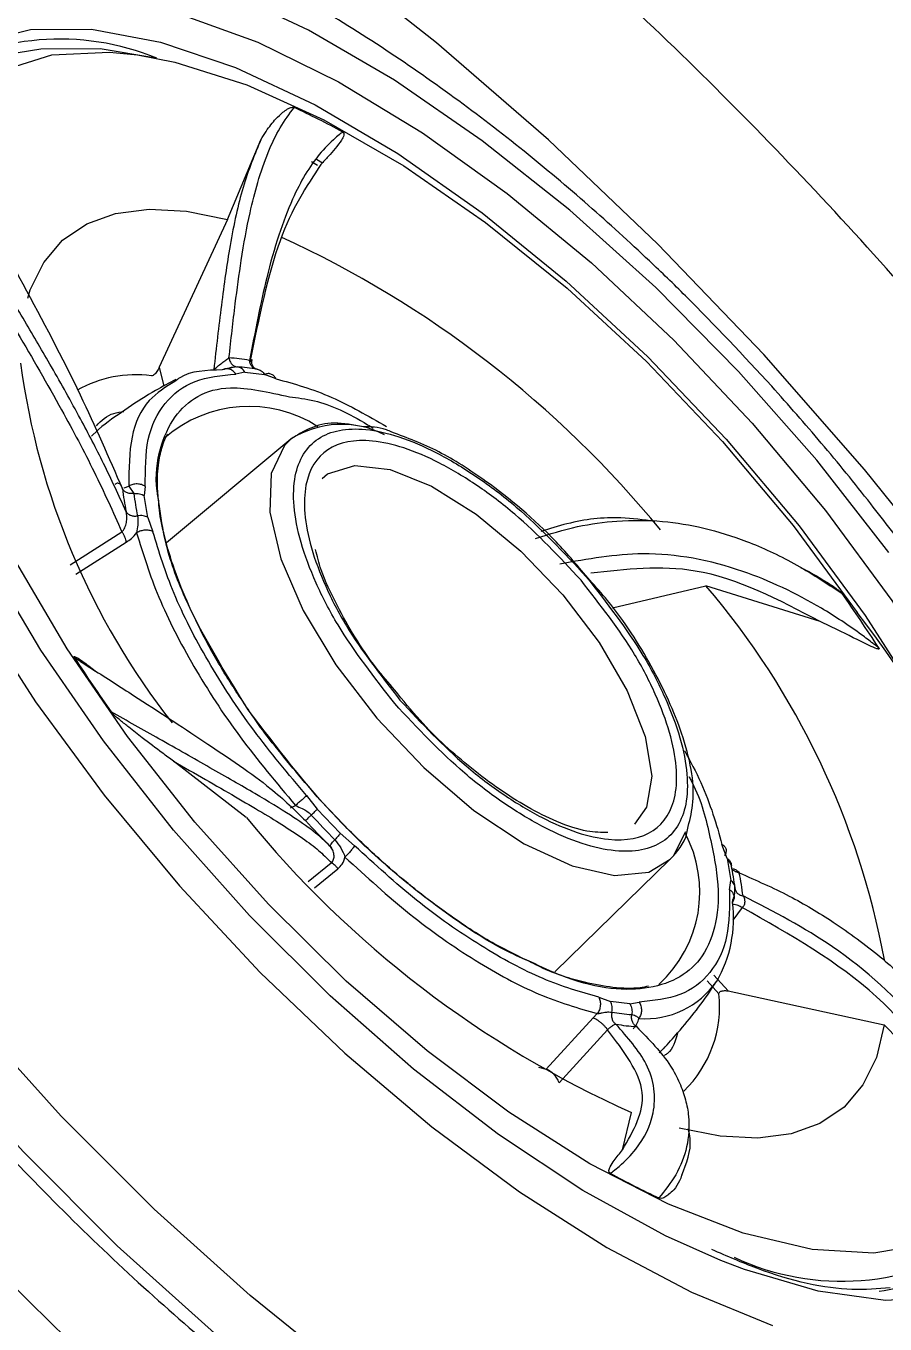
# Model space of a CAD drawing. Header units: inches. Extents: x 2 to 86, y -22 to 129.
# Drawn here: x 18.537 to 19.297, y 20.519 to 21.667 of the extents above; entities that cross this region are included whole.
import ezdxf

# ---------------------------------------------------------------- set-up
doc = ezdxf.new("R2010")
doc.units = ezdxf.units.IN
doc.header["$MEASUREMENT"] = 0
doc.layers.add('BDIM_CYAN', color=4, linetype='Continuous')

# ---------------------------------------------------------------- blocks, each defined once
blk = doc.blocks.new('2020 RHYTHM')
at = {"layer": 'BDIM_CYAN', "color": 3}
for p, q in [((16.1566, 20.6584), (16.1766, 20.6618)), ((16.3419, 20.5108), (16.3715, 20.5813)), ((16.4207, 20.5642), (16.4259, 20.5609)), ((16.4214, 20.5584), (16.4162, 20.5617)), ((16.3419, 20.5108), (16.2815, 20.3801)), ((16.2815, 20.3801), (16.2854, 20.3632)), ((16.342, 20.3788), (16.3424, 20.3785)), ((16.3573, 20.3756), (16.3492, 20.3739)), ((16.3573, 20.3756), (16.3745, 20.3735)), ((16.3848, 20.3697), (16.3745, 20.3735)), ((16.2319, 20.3286), (16.2214, 20.319)), ((16.3979, 20.3164), (16.288, 20.2246)), ((16.2505, 20.2733), (16.2546, 20.2748)), ((16.2546, 20.2748), (16.259, 20.2681)), ((16.2691, 20.2745), (16.2682, 20.2663)), ((16.2714, 20.247), (16.2682, 20.2663)), ((16.2714, 20.247), (16.2759, 20.2344)), ((16.2027, 20.2052), (16.2485, 20.2343)), ((16.2076, 20.1968), (16.2523, 20.2252)), ((16.6825, 20.1669), (16.7652, 20.1865)), ((16.8662, 20.1548), (16.7652, 20.1865)), ((16.3585, 19.9816), (16.2942, 20.0313)), ((16.4119, 20.0008), (16.4213, 19.9888)), ((16.3976, 19.9899), (16.4021, 19.9921)), ((16.4417, 19.9675), (16.4213, 19.9888)), ((16.4417, 19.9675), (16.4543, 19.9565)), ((16.4325, 19.9568), (16.434, 19.9543)), ((16.7839, 19.9451), (16.7794, 19.9577)), ((16.6314, 19.8448), (16.7336, 19.9445)), ((16.7839, 19.9451), (16.7871, 19.9258)), ((16.7877, 19.9389), (16.7848, 19.9444)), ((16.4134, 19.9248), (16.4337, 19.9413)), ((16.4188, 19.9193), (16.4396, 19.9361)), ((16.7887, 19.9362), (16.7884, 19.9361)), ((16.7862, 19.9176), (16.7871, 19.9258)), ((16.7974, 19.9018), (16.7889, 19.8907)), ((16.7721, 19.8421), (16.785, 19.828)), ((16.7767, 19.8255), (16.7663, 19.8368)), ((16.785, 19.828), (16.9229, 19.7981)), ((16.6705, 19.8224), (16.6808, 19.8186)), ((16.698, 19.8165), (16.6808, 19.8186)), ((16.698, 19.8165), (16.7061, 19.8182)), ((16.6238, 19.7588), (16.6655, 19.8043)), ((16.6655, 19.8043), (16.6691, 19.8079)), ((16.6781, 19.7936), (16.6353, 19.7468)), ((16.9997, 19.7188), (16.9229, 19.7981)), ((16.7238, 19.7731), (16.726, 19.7752)), ((16.726, 19.7752), (16.7288, 19.7781)), ((16.617, 19.7605), (16.6238, 19.7588)), ((16.6913, 19.6874), (16.6994, 19.7204))]:
    blk.add_line(p, q, dxfattribs=at)
at = {"layer": 'BDIM_CYAN', "color": 3, "flags": 128}
for points in [[(17.3673, 19.4574), (17.3404, 19.5527), (17.3036, 19.6527), (17.2575, 19.7563), (17.2024, 19.8624), (17.1389, 19.97), (17.0678, 20.0778), (16.9898, 20.1846), (16.9056, 20.2895), (16.8163, 20.3913), (16.7227, 20.4888), (16.6258, 20.5811), (16.5267, 20.6671), (16.4264, 20.7461), (16.326, 20.817), (16.2265, 20.8793), (16.129, 20.9321), (16.0345, 20.975), (15.9441, 21.0075), (15.8587, 21.0293), (15.7791, 21.0401), (15.7063, 21.0398), (15.641, 21.0284)], [(16.172, 20.0837), (16.2328, 20.0012), (16.2994, 19.9209), (16.3708, 19.8443), (16.4456, 19.7729), (16.5226, 19.7078), (16.6003, 19.6502), (16.6774, 19.6011), (16.7524, 19.5615), (16.8241, 19.532)], [(16.9271, 20.2161), (16.8633, 20.2977), (16.7941, 20.3763), (16.7208, 20.4505), (16.6448, 20.5189), (16.5673, 20.5804), (16.4897, 20.6339), (16.4135, 20.6783), (16.3399, 20.7129), (16.2704, 20.7372), (16.2061, 20.7505), (16.1482, 20.7528), (16.0978, 20.744), (16.0556, 20.7241), (16.0226, 20.6937), (15.9992, 20.6532), (15.9859, 20.6033), (15.9829, 20.545), (15.9903, 20.4793), (16.0079, 20.4073), (16.0355, 20.3303), (16.0725, 20.2498), (16.1183, 20.1671), (16.172, 20.0837)], [(16.0349, 20.4585), (16.0294, 20.5012), (16.03, 20.5593), (16.041, 20.6091), (16.0622, 20.6496), (16.0932, 20.68), (16.1335, 20.6998), (16.1822, 20.7085), (16.2383, 20.7059), (16.3009, 20.6921), (16.3686, 20.6675), (16.4402, 20.6324), (16.5143, 20.5875), (16.5894, 20.5338), (16.664, 20.4722), (16.7367, 20.404), (16.8062, 20.3305), (16.8709, 20.2531), (16.9298, 20.1734)], [(16.0813, 20.6425), (16.0838, 20.6447), (16.1212, 20.6674), (16.1675, 20.6789), (16.2216, 20.679), (16.2825, 20.6677), (16.3489, 20.6453), (16.4194, 20.6122), (16.4927, 20.569), (16.5672, 20.5167), (16.6415, 20.4562), (16.7139, 20.389), (16.7831, 20.3162), (16.8476, 20.2395), (16.9062, 20.1603), (16.9575, 20.0802), (17.0006, 20.001), (17.0347, 19.9242), (17.0589, 19.8513), (17.0728, 19.7839), (17.0762, 19.7233), (17.0689, 19.6708), (17.0511, 19.6275), (17.0258, 19.5963)], [(16.961, 19.6038), (16.9139, 19.5958), (16.8592, 19.5991), (16.7982, 19.6137), (16.7322, 19.6392), (16.6626, 19.6751), (16.5908, 19.7207), (16.5185, 19.775), (16.447, 19.8367), (16.3781, 19.9047), (16.313, 19.9774), (16.2533, 20.0533), (16.2001, 20.1307), (16.1547, 20.2081)], [(16.1433, 20.6429), (16.1864, 20.6565), (16.2374, 20.6588), (16.2623, 20.6563)], [(16.1766, 20.6618), (16.2292, 20.6619), (16.2766, 20.6539)], [(16.2623, 20.6563), (16.2954, 20.6499), (16.3591, 20.6298), (16.4271, 20.5989), (16.4979, 20.5581), (16.5702, 20.508), (16.6423, 20.4499), (16.7127, 20.3849), (16.7799, 20.3143), (16.8424, 20.2398), (16.899, 20.1629)], [(16.1651, 20.4411), (16.1674, 20.4483), (16.1793, 20.4727), (16.196, 20.4923), (16.2173, 20.5067), (16.2429, 20.5159), (16.2725, 20.5197), (16.3057, 20.518), (16.3419, 20.5108)], [(16.7784, 19.5895), (16.7293, 19.6114), (16.6563, 19.6515), (16.5816, 19.7009), (16.5066, 19.7587), (16.4327, 19.8237), (16.3614, 19.8948), (16.2942, 19.9704), (16.2322, 20.0492), (16.1768, 20.1295), (16.1289, 20.2099), (16.0896, 20.2888), (16.0595, 20.3646), (16.0393, 20.4359), (16.0349, 20.4585)], [(16.3979, 20.3164), (16.3923, 20.3108), (16.3805, 20.2858), (16.3794, 20.2518), (16.389, 20.2105), (16.4089, 20.1646), (16.4377, 20.1166), (16.474, 20.0693), (16.5155, 20.0256), (16.5598, 19.9878), (16.6044, 19.9583), (16.6467, 19.9387), (16.6842, 19.9301), (16.7147, 19.9332), (16.7336, 19.9445)], [(16.4255, 20.2816), (16.4305, 20.2856), (16.4544, 20.2931), (16.4857, 20.2893), (16.5223, 20.2746), (16.5618, 20.25), (16.6015, 20.2172), (16.6387, 20.1784), (16.6707, 20.1362), (16.6955, 20.0935), (16.7114, 20.0532), (16.7172, 20.0181), (16.7126, 19.9906), (16.7019, 19.9755)], [(16.9298, 20.1734), (16.9816, 20.0928), (17.0253, 20.013), (17.06, 19.9354), (17.0852, 19.8617), (17.1003, 19.7933), (17.105, 19.7314), (17.0992, 19.6773), (17.0831, 19.632), (17.0569, 19.5965), (17.0211, 19.5713), (16.9766, 19.5571), (16.924, 19.554), (16.8645, 19.5622), (16.7992, 19.5815), (16.7784, 19.5895)], [(17.1847, 19.3957), (17.1694, 19.361), (17.1393, 19.3199), (17.0997, 19.2889), (17.0514, 19.2685), (16.9948, 19.259), (16.9309, 19.2605), (16.8604, 19.2729), (16.7845, 19.2962), (16.7042, 19.33), (16.6206, 19.3738), (16.5348, 19.427), (16.4482, 19.4889), (16.3618, 19.5585), (16.2769, 19.635), (16.1948, 19.7171), (16.1165, 19.8039), (16.0431, 19.894), (15.9757, 19.9862)], [(16.7336, 19.9445), (16.7365, 19.9476), (16.7474, 19.9691)], [(15.9393, 19.9584), (16.0075, 19.8649), (16.0818, 19.7737), (16.1611, 19.6858), (16.2444, 19.6025), (16.3303, 19.5251), (16.4178, 19.4545), (16.5056, 19.3919), (16.5925, 19.338), (16.6772, 19.2936), (16.7586, 19.2594), (16.8354, 19.2358), (16.8363, 19.2356)], [(16.9229, 19.7981), (16.916, 19.7692), (16.9041, 19.7448), (16.8874, 19.7252), (16.8661, 19.7108), (16.8405, 19.7016), (16.811, 19.6978), (16.7778, 19.6996), (16.7415, 19.7067)]]:
    blk.add_lwpolyline(points, dxfattribs=at)
at = {"layer": 'BDIM_CYAN', "color": 3}
for centre, radius, start, end in [((16.1937, 20.4456), 0.2247, 67.5804, 121.8714), ((16.067, 19.8977), 0.7865, 61.3674, 64.8785), ((15.9993, 19.6431), 0.937, 39.248, 65.3971), ((16.8081, 20.4697), 0.655, 187.5471, 218.1379), ((16.3314, 20.214), 0.1746, 80.1192, 86.1354), ((16.339, 20.2116), 0.169, 80.1183, 86.1358), ((16.2608, 20.2659), 0.1073, 82.6058, 118.9688), ((16.3608, 20.2324), 0.1129, 57.22, 131.1514), ((16.4428, 20.2456), 0.0838, 62.9308, 122.4006), ((16.4968, 20.303), 0.2498, 187.0265, 191.7638), ((16.4992, 20.2977), 0.242, 187.0264, 191.7638), ((16.2237, 19.725), 0.7115, 10.5645, 40.4395), ((15.7672, 19.3877), 1.3704, 32.8764, 35.301), ((16.3114, 19.7002), 0.7479, 3.6252, 38.2183), ((17.3574, 20.8669), 1.3704, 212.8764, 215.3008), ((17.0798, 20.5698), 0.9307, 219.1984, 245.8775), ((17.0452, 20.5632), 0.8625, 222.6588, 224.7325), ((17.0303, 20.5497), 0.8353, 222.6588, 224.7325), ((16.6492, 19.9157), 0.1106, 312.2164, 28.1594), ((16.5508, 19.8896), 0.242, 7.0264, 11.7638), ((16.5501, 19.8815), 0.2498, 7.0265, 11.7638), ((16.679, 19.8918), 0.1106, 329.9782, 7.521), ((16.7115, 19.8803), 0.0769, 265.8385, 325.3205), ((16.6722, 19.8144), 0.1051, 314.3959, 6.0738), ((16.711, 19.9757), 0.169, 260.1183, 266.1359), ((16.7155, 19.9705), 0.1745, 260.1183, 266.1359), ((17.0575, 20.3569), 0.7865, 241.3674, 244.8781), ((16.8854, 19.7959), 0.2248, 244.917, 303.8982), ((16.8998, 19.7124), 0.1513, 277.1069, 304.445)]:
    blk.add_arc(centre, radius, start, end, dxfattribs=at)
for points, knots in [([(21.3928, 16.5983), (21.3166, 16.6577), (21.1322, 16.8037), (20.8412, 17.0382), (20.521, 17.303), (20.0986, 17.6614), (19.5792, 18.1186), (18.7671, 18.8698), (17.7886, 19.8439), (16.8616, 20.8619), (16.2889, 21.5387), (16.0755, 21.7991), (16.0361, 21.8474)], [0.3991603, 0.3991603, 0.3991603, 0.3991603, 0.4100572, 0.4256822, 0.4413072, 0.4569322, 0.4881822, 0.5194322, 0.5819322, 0.6444322, 0.6756822, 0.6827719, 0.6827719, 0.6827719, 0.6827719]), ([(17.4276, 19.0224), (17.3948, 18.9999), (17.3564, 18.9846), (17.2906, 18.9718), (17.2673, 18.9692), (17.218, 18.9677), (17.1918, 18.9687), (17.1108, 18.977), (17.0532, 18.9894), (16.9766, 19.0136), (16.9611, 19.0188), (16.9296, 19.0302), (16.9136, 19.0364), (16.8651, 19.0561), (16.8325, 19.0708), (16.7334, 19.1195), (16.6659, 19.1579), (16.5798, 19.2138), (16.5624, 19.2254), (16.5279, 19.2491), (16.5107, 19.2613), (16.4592, 19.2987), (16.4251, 19.3248), (16.3573, 19.3792), (16.3236, 19.4076), (16.2734, 19.452), (16.2568, 19.4671), (16.2235, 19.4978), (16.207, 19.5135), (16.1253, 19.5927), (16.0629, 19.6587), (15.974, 19.7618), (15.9451, 19.7968), (15.9029, 19.8503), (15.889, 19.8684), (15.862, 19.9044), (15.8488, 19.9224), (15.7842, 20.0127), (15.7373, 20.0853), (15.6847, 20.1766), (15.6745, 20.1948), (15.6547, 20.2314), (15.6451, 20.2497), (15.6176, 20.3041), (15.6007, 20.3399), (15.5548, 20.4457), (15.5301, 20.5143), (15.5069, 20.5974), (15.5027, 20.6138), (15.4951, 20.6461), (15.4917, 20.662), (15.4827, 20.7089), (15.4784, 20.7391), (15.4731, 20.7973), (15.472, 20.8253), (15.4729, 20.8658), (15.4736, 20.879), (15.4759, 20.9048), (15.4774, 20.9174), (15.4872, 20.9784), (15.5015, 21.021), (15.5323, 21.0758), (15.5442, 21.0925), (15.5644, 21.1151), (15.5715, 21.1223), (15.5864, 21.1355), (15.5942, 21.1417), (15.6349, 21.1703), (15.6727, 21.186), (15.7377, 21.1984), (15.7608, 21.2007), (15.8088, 21.2013), (15.8337, 21.1997), (15.8856, 21.1929), (15.9124, 21.1876), (15.9542, 21.1769), (15.9684, 21.1728), (15.9972, 21.1638), (16.0119, 21.1588), (16.086, 21.1316), (16.1472, 21.1029), (16.242, 21.0502), (16.2741, 21.031), (16.3231, 20.9997), (16.3395, 20.9888), (16.3724, 20.9665), (16.3888, 20.955), (16.4709, 20.896), (16.5365, 20.8437), (16.6188, 20.7724), (16.6352, 20.7578), (16.6682, 20.728), (16.6846, 20.7128), (16.7334, 20.6669), (16.7655, 20.6355), (16.8604, 20.5393), (16.9218, 20.4724), (17.0113, 20.3676), (17.0403, 20.3324), (17.0964, 20.2619), (17.1235, 20.2264), (17.1759, 20.1552), (17.2012, 20.1195), (17.2378, 20.0656), (17.2497, 20.0476), (17.2731, 20.0115), (17.2846, 19.9935), (17.3398, 19.904), (17.3787, 19.8341), (17.429, 19.7315), (17.4444, 19.6977), (17.4653, 19.6475), (17.4719, 19.6309), (17.4843, 19.5983), (17.4901, 19.5822), (17.5168, 19.5029), (17.5318, 19.4432), (17.542, 19.3729), (17.5437, 19.3591), (17.5461, 19.3319), (17.5469, 19.3186), (17.5478, 19.2798), (17.5467, 19.2553), (17.5383, 19.1859), (17.5258, 19.1448), (17.4867, 19.0739), (17.4604, 19.0449), (17.4276, 19.0224)], [0, 0, 0, 0, 0.03125, 0.03125, 0.046875, 0.046875, 0.0625, 0.0625, 0.09375, 0.09375, 0.101562, 0.101562, 0.109375, 0.109375, 0.125, 0.125, 0.15625, 0.15625, 0.164062, 0.164062, 0.171875, 0.171875, 0.1875, 0.1875, 0.203125, 0.203125, 0.210937, 0.210937, 0.21875, 0.21875, 0.25, 0.25, 0.265625, 0.265625, 0.273437, 0.273437, 0.28125, 0.28125, 0.3125, 0.3125, 0.320312, 0.320312, 0.328125, 0.328125, 0.34375, 0.34375, 0.375, 0.375, 0.382812, 0.382812, 0.390625, 0.390625, 0.40625, 0.40625, 0.421875, 0.421875, 0.429687, 0.429687, 0.4375, 0.4375, 0.46875, 0.46875, 0.484375, 0.484375, 0.492187, 0.492187, 0.5, 0.5, 0.53125, 0.53125, 0.546875, 0.546875, 0.5625, 0.5625, 0.578125, 0.578125, 0.585937, 0.585937, 0.59375, 0.59375, 0.625, 0.625, 0.640625, 0.640625, 0.648437, 0.648437, 0.65625, 0.65625, 0.6875, 0.6875, 0.695312, 0.695312, 0.703125, 0.703125, 0.71875, 0.71875, 0.75, 0.75, 0.765625, 0.765625, 0.78125, 0.78125, 0.796875, 0.796875, 0.804687, 0.804687, 0.8125, 0.8125, 0.84375, 0.84375, 0.859375, 0.859375, 0.867187, 0.867187, 0.875, 0.875, 0.90625, 0.90625, 0.914062, 0.914062, 0.921875, 0.921875, 0.9375, 0.9375, 0.96875, 0.96875, 1, 1, 1, 1]), ([(16.8234, 20.3631), (16.7983, 20.3901), (16.763, 20.4281), (16.7083, 20.4809), (16.6608, 20.5242), (16.6032, 20.5726), (16.5419, 20.6197), (16.4773, 20.6645), (16.4098, 20.7062), (16.3397, 20.7438), (16.2665, 20.7767), (16.1903, 20.8036), (16.1109, 20.8233), (16.0344, 20.8328), (15.9644, 20.833), (15.9251, 20.8261), (15.9064, 20.8228)], [0, 0, 0, 0, 0.0914087, 0.1284312, 0.1896599, 0.2528793, 0.3202239, 0.3900705, 0.4619008, 0.5365918, 0.6131622, 0.6934292, 0.7757246, 0.860313, 0.9336907, 1, 1, 1, 1]), ([(16.3432, 20.3882), (16.345, 20.4044), (16.3484, 20.4347), (16.3543, 20.4779), (16.3608, 20.5138), (16.3688, 20.5453), (16.3776, 20.5706), (16.3883, 20.5931), (16.3967, 20.6042), (16.4009, 20.6098)], [0, 0, 0, 0, 0.154271, 0.288952, 0.454424, 0.575072, 0.714225, 0.852753, 1, 1, 1, 1]), ([(16.3715, 20.5813), (16.373, 20.5838), (16.3771, 20.5906), (16.3835, 20.5988), (16.39, 20.605), (16.3944, 20.6082), (16.3973, 20.6096), (16.3992, 20.6101), (16.4003, 20.6101), (16.4008, 20.6099), (16.4009, 20.6098)], [0, 0, 0, 0, 0.191801, 0.519634, 0.729787, 0.856818, 0.93009, 0.970764, 0.992671, 1, 1, 1, 1]), ([(16.4439, 20.5881), (16.444, 20.588), (16.4442, 20.5879), (16.4445, 20.5877), (16.4447, 20.5874), (16.4449, 20.587), (16.445, 20.5862), (16.4446, 20.5839), (16.4404, 20.577), (16.4332, 20.569), (16.4267, 20.5617), (16.4245, 20.5593)], [0, 0, 0, 0, 0.005501, 0.011055, 0.016084, 0.02158, 0.030977, 0.060324, 0.195274, 0.730604, 1, 1, 1, 1]), ([(16.4439, 20.5881), (16.4436, 20.5879), (16.4429, 20.5873), (16.4407, 20.5857), (16.4388, 20.5841), (16.4374, 20.5829)], [0, 0, 0, 0, 0.12489, 0.333597, 1, 1, 1, 1]), ([(16.0881, 20.5838), (16.0885, 20.5831), (16.0895, 20.5814), (16.0925, 20.576), (16.1023, 20.559), (16.125, 20.5187), (16.1636, 20.4488), (16.2102, 20.3612), (16.2368, 20.3001), (16.2489, 20.2724)], [0, 0, 0, 0, 0.007325, 0.019566, 0.058651, 0.192116, 0.441769, 0.746986, 1, 1, 1, 1]), ([(16.3715, 20.5813), (16.3659, 20.5681), (16.3551, 20.5424), (16.3442, 20.4912), (16.3364, 20.4365), (16.3319, 20.3971), (16.3298, 20.3777)], [0, 0, 0, 0, 0.280747, 0.545552, 0.776817, 1, 1, 1, 1]), ([(16.4374, 20.5829), (16.4325, 20.5783), (16.4187, 20.565), (16.3969, 20.5281), (16.3769, 20.4669), (16.3662, 20.4112), (16.3614, 20.386)], [0, 0, 0, 0, 0.141781, 0.406989, 0.731223, 1, 1, 1, 1]), ([(16.2522, 20.2521), (16.2457, 20.2663), (16.2332, 20.2936), (16.2108, 20.3365), (16.1873, 20.3787), (16.1621, 20.4217), (16.1252, 20.4826), (16.0972, 20.5266), (16.0776, 20.5576)], [0, 0, 0, 0, 0.135552, 0.260798, 0.405842, 0.535564, 0.673856, 1, 1, 1, 1]), ([(16.4245, 20.5593), (16.4116, 20.5399), (16.3857, 20.5006), (16.3696, 20.4233), (16.3615, 20.3843)], [0, 0, 0, 0, 0.495173, 1, 1, 1, 1]), ([(16.108, 20.4895), (16.124, 20.4634), (16.1534, 20.4155), (16.1929, 20.3469), (16.2244, 20.2878), (16.2405, 20.252), (16.2485, 20.2343)], [0, 0, 0, 0, 0.317509, 0.583481, 0.794833, 1, 1, 1, 1]), ([(16.2815, 20.3801), (16.2808, 20.3787), (16.2795, 20.3759), (16.2773, 20.3734), (16.2755, 20.3724), (16.2748, 20.3723), (16.2746, 20.3723)], [0, 0, 0, 0, 0.355757, 0.72292, 0.91627, 1, 1, 1, 1]), ([(16.3298, 20.3777), (16.3303, 20.3782), (16.3313, 20.3791), (16.3337, 20.3811), (16.3369, 20.3837), (16.3405, 20.3863), (16.3423, 20.3876), (16.3432, 20.3882)], [0, 0, 0, 0, 0.111467, 0.230181, 0.482258, 0.743371, 1, 1, 1, 1]), ([(16.3504, 20.3802), (16.3481, 20.38), (16.3442, 20.3796), (16.3393, 20.3782), (16.3373, 20.3776)], [0, 0, 0, 0, 0.571399, 1, 1, 1, 1]), ([(16.3419, 20.3788), (16.342, 20.3788), (16.3437, 20.3794), (16.3452, 20.3796), (16.3468, 20.3799)], [0, 0, 0, 0, 0.013302, 1, 1, 1, 1]), ([(16.3614, 20.386), (16.3619, 20.3862), (16.363, 20.3867), (16.3636, 20.3867), (16.3635, 20.3863), (16.3631, 20.3858), (16.3625, 20.3851), (16.3619, 20.3846), (16.3615, 20.3843)], [0, 0, 0, 0, 0.277558, 0.532524, 0.651825, 0.767232, 0.882131, 1, 1, 1, 1]), ([(16.368, 20.3781), (16.3671, 20.3783), (16.3654, 20.3787), (16.3633, 20.3806), (16.3618, 20.3831), (16.3615, 20.3851), (16.3614, 20.386)], [0, 0, 0, 0, 0.2666892, 0.5311152, 0.7787539, 1, 1, 1, 1]), ([(16.3669, 20.3783), (16.3663, 20.3786), (16.3653, 20.3792), (16.3638, 20.3816), (16.3632, 20.3843), (16.3634, 20.3858), (16.3635, 20.3866)], [0, 0, 0, 0, 0.2815614, 0.5440952, 0.7840618, 1, 1, 1, 1]), ([(16.2962, 20.3691), (16.2902, 20.3659), (16.2671, 20.3537), (16.2461, 20.3387), (16.2306, 20.3276)], [0, 0, 0, 0, 0.260398, 1, 1, 1, 1]), ([(16.2954, 20.3674), (16.2872, 20.3624), (16.2693, 20.3515), (16.2549, 20.32), (16.2547, 20.2899), (16.2546, 20.2748)], [0, 0, 0, 0, 0.2954114, 0.6477058, 1, 1, 1, 1]), ([(16.2691, 20.2745), (16.2692, 20.289), (16.2692, 20.3183), (16.285, 20.3495), (16.3109, 20.37), (16.3365, 20.3726), (16.3492, 20.3739)], [0, 0, 0, 0, 0.247011, 0.5, 0.752989, 1, 1, 1, 1]), ([(16.3373, 20.3776), (16.3232, 20.3772), (16.307, 20.3767), (16.2968, 20.3685), (16.2954, 20.3674)], [0, 0, 0, 0, 0.860982, 1, 1, 1, 1]), ([(16.368, 20.3781), (16.3687, 20.378), (16.37, 20.3778), (16.3718, 20.3767), (16.3734, 20.3754), (16.3741, 20.3741), (16.3745, 20.3735)], [0, 0, 0, 0, 0.257259, 0.51339, 0.762603, 1, 1, 1, 1]), ([(16.3848, 20.3697), (16.4009, 20.3653), (16.4315, 20.3568), (16.4662, 20.3369), (16.4826, 20.3275)], [0, 0, 0, 0, 0.526531, 1, 1, 1, 1]), ([(16.2815, 20.2589), (16.2808, 20.2627), (16.2773, 20.2817), (16.2813, 20.3088), (16.2977, 20.3454), (16.3336, 20.3682), (16.3782, 20.3579), (16.3966, 20.3537)], [0, 0, 0, 0, 0.047208, 0.235017, 0.418924, 0.760556, 1, 1, 1, 1]), ([(17.1897, 19.4149), (17.1929, 19.4251), (17.2018, 19.4538), (17.2087, 19.5095), (17.2103, 19.5838), (17.2012, 19.6677), (17.1815, 19.7561), (17.1535, 19.842), (17.1192, 19.9245), (17.0802, 20.0032), (17.0378, 20.0776), (16.9935, 20.1467), (16.9512, 20.2068), (16.9095, 20.2616), (16.8683, 20.3124), (16.8382, 20.3464), (16.8234, 20.3631)], [0, 0, 0, 0, 0.038262, 0.107484, 0.18366, 0.275916, 0.367345, 0.45636, 0.540451, 0.620822, 0.697686, 0.769399, 0.835198, 0.886041, 0.94421, 1, 1, 1, 1]), ([(16.3966, 20.3537), (16.4038, 20.3529), (16.424, 20.3509), (16.4509, 20.3384), (16.4691, 20.3271), (16.4707, 20.326)], [0, 0, 0, 0, 0.336197, 0.941244, 1, 1, 1, 1]), ([(16.2259, 20.3282), (16.2303, 20.3327), (16.2367, 20.3391), (16.2471, 20.3403), (16.2501, 20.3407)], [0, 0, 0, 0, 0.703413, 1, 1, 1, 1]), ([(16.2812, 20.2586), (16.2806, 20.2639), (16.2794, 20.2773), (16.2804, 20.2946), (16.2839, 20.3094), (16.2868, 20.3173), (16.2892, 20.3214), (16.2886, 20.3205), (16.2886, 20.3205)], [0, 0, 0, 0, 0.187618, 0.478585, 0.707302, 0.866865, 0.997283, 1, 1, 1, 1]), ([(16.462, 20.3272), (16.4531, 20.3289), (16.4263, 20.334), (16.4092, 20.3234), (16.3978, 20.3163)], [0, 0, 0, 0, 0.330274, 1, 1, 1, 1]), ([(16.4898, 20.0823), (16.4718, 20.1055), (16.4441, 20.1411), (16.4192, 20.1896), (16.4058, 20.2254), (16.3996, 20.2575), (16.401, 20.2921), (16.4187, 20.321), (16.4551, 20.328), (16.4932, 20.3195), (16.5266, 20.3054), (16.5619, 20.2841), (16.6079, 20.2496), (16.6391, 20.2162), (16.6593, 20.1946)], [0, 0, 0, 0, 0.119728, 0.18418, 0.25, 0.31582, 0.380272, 0.5, 0.619728, 0.68418, 0.75, 0.81582, 0.880272, 1, 1, 1, 1]), ([(16.4872, 20.3225), (16.4856, 20.3232), (16.4762, 20.3274), (16.4684, 20.3273), (16.462, 20.3272)], [0, 0, 0, 0, 0.163667, 1, 1, 1, 1]), ([(16.6625, 20.1914), (16.6527, 20.203), (16.6249, 20.2362), (16.5778, 20.2752), (16.5278, 20.3075), (16.5009, 20.3175), (16.4872, 20.3225)], [0, 0, 0, 0, 0.187608, 0.535184, 0.762605, 1, 1, 1, 1]), ([(16.6547, 20.1915), (16.6355, 20.212), (16.6061, 20.2435), (16.5626, 20.2761), (16.5292, 20.2962), (16.4977, 20.3096), (16.4616, 20.3176), (16.4272, 20.311), (16.4105, 20.2838), (16.4092, 20.251), (16.415, 20.2207), (16.4277, 20.1868), (16.4512, 20.141), (16.4774, 20.1073), (16.4945, 20.0854)], [0, 0, 0, 0, 0.119728, 0.18418, 0.25, 0.31582, 0.380272, 0.5, 0.619728, 0.68418, 0.75, 0.81582, 0.880272, 1, 1, 1, 1]), ([(16.2489, 20.2724), (16.2486, 20.2734), (16.248, 20.2751), (16.2467, 20.2767), (16.2454, 20.2772), (16.2443, 20.2773), (16.2432, 20.2769), (16.2425, 20.2764), (16.2422, 20.2762)], [0, 0, 0, 0, 0.277554, 0.532524, 0.651828, 0.767234, 0.882133, 1, 1, 1, 1]), ([(16.259, 20.2681), (16.2579, 20.2681), (16.2556, 20.268), (16.2525, 20.2689), (16.2502, 20.2704), (16.2493, 20.2718), (16.2489, 20.2724)], [0, 0, 0, 0, 0.266689, 0.531115, 0.778754, 1, 1, 1, 1]), ([(16.2485, 20.2343), (16.2489, 20.2348), (16.2499, 20.2358), (16.2514, 20.2386), (16.2526, 20.2425), (16.2531, 20.2475), (16.2525, 20.2506), (16.2522, 20.2521)], [0, 0, 0, 0, 0.111469, 0.230184, 0.482261, 0.743373, 1, 1, 1, 1]), ([(16.3628, 20.0732), (16.3556, 20.0839), (16.3407, 20.1059), (16.3217, 20.1394), (16.3055, 20.1728), (16.2932, 20.2046), (16.2854, 20.2322), (16.2818, 20.25), (16.2812, 20.2578), (16.2812, 20.2586)], [0, 0, 0, 0, 0.161914, 0.332517, 0.507934, 0.680504, 0.843708, 0.984272, 1, 1, 1, 1]), ([(16.3602, 20.0767), (16.3395, 20.1102), (16.3077, 20.1619), (16.2863, 20.2226), (16.283, 20.2479), (16.2815, 20.2589)], [0, 0, 0, 0, 0.5128529, 0.7889306, 1, 1, 1, 1]), ([(16.2623, 20.2484), (16.2625, 20.2457), (16.2628, 20.2411), (16.2619, 20.2358), (16.2615, 20.2335)], [0, 0, 0, 0, 0.5714031, 1, 1, 1, 1]), ([(16.6144, 20.2284), (16.6268, 20.2323), (16.6507, 20.2397), (16.6883, 20.2448), (16.7256, 20.2446), (16.7639, 20.2383), (16.8028, 20.2261), (16.844, 20.2072), (16.8715, 20.189), (16.8856, 20.1796)], [0, 0, 0, 0, 0.136039, 0.261937, 0.40799, 0.540278, 0.678402, 0.83502, 1, 1, 1, 1]), ([(16.7199, 20.2435), (16.7099, 20.2449), (16.684, 20.2484), (16.6503, 20.2444), (16.6268, 20.237), (16.6191, 20.2346)], [0, 0, 0, 0, 0.295552, 0.768553, 1, 1, 1, 1]), ([(16.2523, 20.2252), (16.2522, 20.2259), (16.2519, 20.2273), (16.2511, 20.2297), (16.2499, 20.2321), (16.249, 20.2336), (16.2485, 20.2343)], [0, 0, 0, 0, 0.245337, 0.5, 0.754663, 1, 1, 1, 1]), ([(16.2523, 20.2252), (16.2539, 20.2262), (16.2573, 20.2284), (16.26, 20.2317), (16.2615, 20.2335)], [0, 0, 0, 0, 0.459354, 1, 1, 1, 1]), ([(16.2615, 20.2335), (16.2672, 20.2147), (16.2787, 20.1773), (16.3108, 20.1153), (16.3515, 20.0522), (16.3852, 20.0122), (16.4021, 19.9921)], [0, 0, 0, 0, 0.25, 0.5, 0.75, 1, 1, 1, 1]), ([(16.4119, 20.0008), (16.3958, 20.0199), (16.3632, 20.0587), (16.3235, 20.12), (16.2924, 20.1802), (16.2813, 20.2165), (16.2759, 20.2344)], [0, 0, 0, 0, 0.2470115, 0.5, 0.7529885, 1, 1, 1, 1]), ([(16.4899, 20.0942), (16.4844, 20.1007), (16.4635, 20.1249), (16.4416, 20.1625), (16.4249, 20.1977), (16.4212, 20.2128), (16.4197, 20.2186)], [0, 0, 0, 0, 0.152386, 0.571811, 0.833554, 1, 1, 1, 1]), ([(16.9181, 20.1316), (16.9175, 20.1321), (16.9158, 20.1334), (16.9108, 20.1373), (16.8948, 20.1493), (16.8572, 20.1742), (16.793, 20.2045), (16.7144, 20.2198), (16.6605, 20.2102), (16.636, 20.2058)], [0, 0, 0, 0, 0.007324, 0.019565, 0.058649, 0.192116, 0.441769, 0.746986, 1, 1, 1, 1]), ([(16.6593, 20.1946), (16.6774, 20.1714), (16.7051, 20.1357), (16.7299, 20.0872), (16.7433, 20.0515), (16.7495, 20.0193), (16.7482, 19.9847), (16.7305, 19.9559), (16.6941, 19.9489), (16.6559, 19.9573), (16.6226, 19.9715), (16.5873, 19.9928), (16.5413, 20.0273), (16.5101, 20.0606), (16.4898, 20.0823)], [0, 0, 0, 0, 0.119728, 0.18418, 0.25, 0.31582, 0.380272, 0.5, 0.619728, 0.68418, 0.75, 0.81582, 0.880272, 1, 1, 1, 1]), ([(16.8662, 20.1548), (16.8297, 20.1741), (16.7638, 20.209), (16.6943, 20.2011), (16.6633, 20.1976)], [0, 0, 0, 0, 0.552509, 1, 1, 1, 1]), ([(16.849, 20.2026), (16.851, 20.2016), (16.8576, 20.1985), (16.8669, 20.1931), (16.8756, 20.1876), (16.8808, 20.1839), (16.8836, 20.1817), (16.885, 20.1804), (16.8855, 20.1797), (16.8856, 20.1796)], [0, 0, 0, 0, 0.1628191, 0.5290364, 0.7504158, 0.8781171, 0.9490112, 0.9872007, 1, 1, 1, 1]), ([(16.4945, 20.0854), (16.5136, 20.0649), (16.5431, 20.0334), (16.5866, 20.0007), (16.62, 19.9806), (16.6515, 19.9672), (16.6875, 19.9592), (16.7219, 19.9658), (16.7387, 19.9931), (16.74, 20.0258), (16.7341, 20.0562), (16.7215, 20.09), (16.6979, 20.1359), (16.6717, 20.1696), (16.6547, 20.1915)], [0, 0, 0, 0, 0.119728, 0.18418, 0.25, 0.31582, 0.380272, 0.5, 0.619728, 0.68418, 0.75, 0.81582, 0.880272, 1, 1, 1, 1]), ([(16.7495, 19.9735), (16.7513, 19.9806), (16.757, 20.0037), (16.7476, 20.0526), (16.7194, 20.1138), (16.6893, 20.1615), (16.6678, 20.1855), (16.6625, 20.1914)], [0, 0, 0, 0, 0.128355, 0.421147, 0.677346, 0.920172, 1, 1, 1, 1]), ([(16.9181, 20.1316), (16.9182, 20.1315), (16.9183, 20.1313), (16.9184, 20.131), (16.9184, 20.1308), (16.9182, 20.1306), (16.9176, 20.1305), (16.9148, 20.1313), (16.9026, 20.1369), (16.8859, 20.1455), (16.8711, 20.1525), (16.8662, 20.1548)], [0, 0, 0, 0, 0.005486, 0.011027, 0.016042, 0.021524, 0.030897, 0.060168, 0.194769, 0.728714, 1, 1, 1, 1]), ([(16.2064, 20.123), (16.2064, 20.1231), (16.2062, 20.1233), (16.2061, 20.1236), (16.2061, 20.1238), (16.2063, 20.1239), (16.2067, 20.1239), (16.2091, 20.1228), (16.2154, 20.1187), (16.2211, 20.1142), (16.2248, 20.1113)], [0, 0, 0, 0, 0.012392, 0.024906, 0.036235, 0.048616, 0.069786, 0.135899, 0.43992, 1, 1, 1, 1]), ([(16.2064, 20.123), (16.2071, 20.1226), (16.209, 20.1214), (16.2144, 20.1179), (16.2316, 20.107), (16.2697, 20.0825), (16.3264, 20.0455), (16.3809, 20.0084), (16.4016, 19.988), (16.4109, 19.9787)], [0, 0, 0, 0, 0.007324, 0.019564, 0.058649, 0.192116, 0.441769, 0.746986, 1, 1, 1, 1]), ([(16.6784, 19.9683), (16.6726, 19.9683), (16.6599, 19.9682), (16.6349, 19.9766), (16.6008, 19.9933), (16.5585, 20.0228), (16.5176, 20.0597), (16.4972, 20.0852), (16.4899, 20.0942)], [0, 0, 0, 0, 0.133706, 0.288403, 0.425614, 0.658403, 0.878218, 1, 1, 1, 1]), ([(16.2942, 20.0313), (16.2909, 20.0337), (16.2819, 20.0403), (16.2686, 20.0503), (16.2561, 20.06), (16.2473, 20.0673), (16.2417, 20.0716), (16.2392, 20.0747), (16.2389, 20.075)], [0, 0, 0, 0, 0.191782, 0.518998, 0.728969, 0.85611, 0.98384, 1, 1, 1, 1]), ([(16.4325, 19.9562), (16.428, 19.9605), (16.4192, 19.9689), (16.397, 19.9841), (16.3669, 20.0024), (16.3274, 20.025), (16.2842, 20.0495), (16.2532, 20.067), (16.2389, 20.075)], [0, 0, 0, 0, 0.154219, 0.301464, 0.47799, 0.661716, 0.843633, 1, 1, 1, 1]), ([(16.6109, 19.8534), (16.6038, 19.8564), (16.5809, 19.8662), (16.5388, 19.8934), (16.488, 19.9329), (16.4244, 19.9925), (16.3855, 20.0435), (16.3602, 20.0767)], [0, 0, 0, 0, 0.085316, 0.275945, 0.466573, 0.65324, 1, 1, 1, 1]), ([(16.4212, 19.9999), (16.4068, 20.0168), (16.3868, 20.0402), (16.3681, 20.0652), (16.3632, 20.0727), (16.3628, 20.0732)], [0, 0, 0, 0, 0.701547, 0.976812, 1, 1, 1, 1]), ([(16.7462, 20.0409), (16.7513, 20.0313), (16.7669, 20.0019), (16.7744, 19.9755), (16.7794, 19.9577)], [0, 0, 0, 0, 0.327865, 1, 1, 1, 1]), ([(16.2942, 20.0313), (16.3131, 20.0205), (16.3507, 19.999), (16.3876, 19.9771), (16.4107, 19.9617), (16.4247, 19.951), (16.4307, 19.9445), (16.4337, 19.9413)], [0, 0, 0, 0, 0.284599, 0.565427, 0.713522, 0.857932, 1, 1, 1, 1]), ([(16.2698, 17.8682), (16.2384, 17.8445), (16.2014, 17.828), (16.1377, 17.8133), (16.1151, 17.8101), (16.0672, 17.8072), (16.0417, 17.8076), (15.9628, 17.8139), (15.9064, 17.825), (15.8311, 17.8474), (15.8159, 17.8523), (15.7848, 17.8631), (15.769, 17.8689), (15.7212, 17.8876), (15.6889, 17.9016), (15.5907, 17.9482), (15.5236, 17.9854), (15.4377, 18.0395), (15.4204, 18.0508), (15.3858, 18.0739), (15.3686, 18.0857), (15.3169, 18.1222), (15.2827, 18.1476), (15.2145, 18.2009), (15.1805, 18.2286), (15.1299, 18.272), (15.113, 18.2868), (15.0794, 18.317), (15.0626, 18.3323), (14.9797, 18.41), (14.9162, 18.4749), (14.8251, 18.5762), (14.7954, 18.6107), (14.752, 18.6634), (14.7377, 18.6812), (14.7098, 18.7166), (14.6962, 18.7344), (14.6294, 18.8233), (14.5805, 18.8949), (14.5254, 18.9849), (14.5146, 19.0029), (14.4938, 19.039), (14.4836, 19.0571), (14.4545, 19.1108), (14.4366, 19.1461), (14.3873, 19.2505), (14.3604, 19.3183), (14.3343, 19.4005), (14.3295, 19.4167), (14.3208, 19.4487), (14.3168, 19.4644), (14.3062, 19.5108), (14.3008, 19.5407), (14.2933, 19.5984), (14.2912, 19.6262), (14.2903, 19.6798), (14.2915, 19.7057), (14.3003, 19.7786), (14.3127, 19.8213), (14.341, 19.8766), (14.352, 19.8935), (14.3775, 19.9244), (14.3917, 19.938), (14.4385, 19.9737), (14.4754, 19.9906), (14.5391, 20.0054), (14.5619, 20.0085), (14.6094, 20.0111), (14.6341, 20.0105), (14.6858, 20.0059), (14.7126, 20.0018), (14.7544, 19.9929), (14.7686, 19.9895), (14.7976, 19.9818), (14.8123, 19.9774), (14.887, 19.9536), (14.949, 19.9279), (15.0453, 19.8796), (15.078, 19.8619), (15.1279, 19.8329), (15.1447, 19.8228), (15.1782, 19.8019), (15.195, 19.7912), (15.279, 19.7358), (15.3463, 19.6863), (15.4307, 19.6181), (15.4476, 19.6042), (15.4814, 19.5756), (15.4983, 19.561), (15.5485, 19.5167), (15.5814, 19.4864), (15.6789, 19.393), (15.7419, 19.3276), (15.8183, 19.2418), (15.8334, 19.2245), (15.863, 19.1899), (15.8776, 19.1725), (15.9206, 19.1201), (15.9483, 19.085), (16.0018, 19.0143), (16.0276, 18.9787), (16.0772, 18.9071), (16.1011, 18.8708), (16.1685, 18.7634), (16.208, 18.6932), (16.259, 18.5898), (16.2746, 18.5557), (16.303, 18.4882), (16.3156, 18.4552), (16.3484, 18.3592), (16.3639, 18.2986), (16.3772, 18.2131), (16.38, 18.1853), (16.382, 18.1328), (16.3813, 18.1078), (16.3766, 18.0606), (16.3726, 18.0383), (16.3611, 17.9964), (16.3536, 17.9767), (16.3261, 17.9219), (16.3012, 17.8918), (16.2698, 17.8682)], [0, 0, 0, 0, 0.03125, 0.03125, 0.046875, 0.046875, 0.0625, 0.0625, 0.09375, 0.09375, 0.101563, 0.101563, 0.109375, 0.109375, 0.125, 0.125, 0.15625, 0.15625, 0.164063, 0.164063, 0.171875, 0.171875, 0.1875, 0.1875, 0.203125, 0.203125, 0.210938, 0.210938, 0.21875, 0.21875, 0.25, 0.25, 0.265625, 0.265625, 0.273438, 0.273438, 0.28125, 0.28125, 0.3125, 0.3125, 0.320313, 0.320313, 0.328125, 0.328125, 0.34375, 0.34375, 0.375, 0.375, 0.382813, 0.382813, 0.390625, 0.390625, 0.40625, 0.40625, 0.421875, 0.421875, 0.4375, 0.4375, 0.46875, 0.46875, 0.484375, 0.484375, 0.5, 0.5, 0.53125, 0.53125, 0.546875, 0.546875, 0.5625, 0.5625, 0.578125, 0.578125, 0.585938, 0.585938, 0.59375, 0.59375, 0.625, 0.625, 0.640625, 0.640625, 0.648438, 0.648438, 0.65625, 0.65625, 0.6875, 0.6875, 0.695313, 0.695313, 0.703125, 0.703125, 0.71875, 0.71875, 0.75, 0.75, 0.757813, 0.757813, 0.765625, 0.765625, 0.78125, 0.78125, 0.796875, 0.796875, 0.8125, 0.8125, 0.84375, 0.84375, 0.859375, 0.859375, 0.875, 0.875, 0.90625, 0.90625, 0.921875, 0.921875, 0.9375, 0.9375, 0.953125, 0.953125, 0.96875, 0.96875, 1, 1, 1, 1]), ([(16.75, 20.0177), (16.7503, 20.0173), (16.7606, 19.999), (16.7687, 19.966), (16.7778, 19.9206), (16.7744, 19.8831), (16.7577, 19.8463), (16.7151, 19.8247), (16.6576, 19.8313), (16.6195, 19.8493), (16.6109, 19.8534)], [0, 0, 0, 0, 0.0032306, 0.1233136, 0.2459449, 0.3685762, 0.4886593, 0.7117302, 0.9348012, 1, 1, 1, 1]), ([(16.6107, 19.8532), (16.5985, 19.8591), (16.5735, 19.8711), (16.5363, 19.8959), (16.5034, 19.9211), (16.4741, 19.9464), (16.447, 19.9721), (16.4294, 19.9911), (16.4212, 19.9999)], [0, 0, 0, 0, 0.197919, 0.405915, 0.569545, 0.704631, 0.862582, 1, 1, 1, 1]), ([(16.4021, 19.9921), (16.4041, 19.9912), (16.4075, 19.9897), (16.4124, 19.9872), (16.4148, 19.9849), (16.416, 19.9837)], [0, 0, 0, 0, 0.40286, 0.687897, 1, 1, 1, 1]), ([(16.7336, 19.9445), (16.7398, 19.9512), (16.7472, 19.9593), (16.7492, 19.9715), (16.7495, 19.9735)], [0, 0, 0, 0, 0.8310341, 1, 1, 1, 1]), ([(16.4337, 19.9413), (16.4342, 19.9417), (16.4351, 19.9427), (16.4361, 19.9452), (16.4363, 19.9486), (16.4353, 19.9527), (16.4334, 19.955), (16.4325, 19.9562)], [0, 0, 0, 0, 0.111418, 0.230072, 0.482003, 0.743082, 1, 1, 1, 1]), ([(16.4369, 19.9618), (16.4387, 19.9595), (16.4425, 19.9547), (16.4447, 19.9493), (16.4458, 19.9465)], [0, 0, 0, 0, 0.490746, 1, 1, 1, 1]), ([(16.6705, 19.8224), (16.6543, 19.827), (16.6217, 19.8365), (16.5662, 19.8666), (16.5092, 19.9063), (16.4725, 19.9399), (16.4543, 19.9565)], [0, 0, 0, 0, 0.247011, 0.5, 0.752989, 1, 1, 1, 1]), ([(15.9345, 19.9463), (15.9688, 19.899), (16.0394, 19.8017), (16.1447, 19.6846), (16.2359, 19.5942), (16.3327, 19.5067), (16.4577, 19.4087), (16.5815, 19.3321), (16.6762, 19.2848), (16.7208, 19.2677), (16.7431, 19.2591)], [0, 0, 0, 0, 0.153246, 0.315672, 0.400361, 0.485067, 0.657836, 0.830604, 0.915293, 1, 1, 1, 1]), ([(16.4396, 19.9361), (16.441, 19.9375), (16.444, 19.9403), (16.4452, 19.9443), (16.4458, 19.9465)], [0, 0, 0, 0, 0.459104, 1, 1, 1, 1]), ([(16.4458, 19.9465), (16.4648, 19.9291), (16.5027, 19.8943), (16.5614, 19.8536), (16.6184, 19.8225), (16.6522, 19.8128), (16.6691, 19.8079)], [0, 0, 0, 0, 0.25, 0.5, 0.75, 1, 1, 1, 1]), ([(16.4396, 19.9361), (16.4391, 19.9368), (16.4379, 19.9381), (16.4363, 19.9397), (16.4348, 19.9408), (16.4341, 19.9411), (16.4337, 19.9413)], [0, 0, 0, 0, 0.245337, 0.5, 0.754663, 1, 1, 1, 1]), ([(16.7892, 19.9364), (16.7901, 19.936), (16.7923, 19.9354), (16.7938, 19.9335), (16.7947, 19.9325)], [0, 0, 0, 0, 0.44962, 1, 1, 1, 1]), ([(16.7947, 19.9325), (16.8096, 19.9259), (16.8383, 19.9134), (16.8801, 19.8883), (16.9186, 19.8599), (16.9547, 19.8268), (17.0019, 19.7749), (17.0283, 19.7292), (17.0469, 19.697)], [0, 0, 0, 0, 0.1348583, 0.2595989, 0.4040695, 0.5335616, 0.6721416, 1, 1, 1, 1]), ([(16.7886, 19.9063), (16.7888, 19.9073), (16.7891, 19.9085), (16.7895, 19.9099), (16.7899, 19.9111), (16.7909, 19.9144), (16.7909, 19.9171), (16.7909, 19.9192)], [0, 0, 0, 0, 0.2290799, 0.2570552, 0.3066793, 0.4853563, 1, 1, 1, 1]), ([(16.7909, 19.9192), (16.791, 19.9183), (16.7913, 19.9165), (16.793, 19.9143), (16.7953, 19.9128), (16.7972, 19.9123), (16.7981, 19.9121)], [0, 0, 0, 0, 0.266689, 0.531115, 0.778754, 1, 1, 1, 1]), ([(16.7862, 19.9176), (16.7861, 19.9032), (16.7861, 19.8738), (16.7703, 19.8426), (16.7444, 19.8221), (16.7188, 19.8195), (16.7061, 19.8182)], [0, 0, 0, 0, 0.2470116, 0.5, 0.7529884, 1, 1, 1, 1]), ([(16.7981, 19.9121), (16.7985, 19.9113), (16.7993, 19.9098), (16.7996, 19.9073), (16.7994, 19.9054), (16.799, 19.904), (16.7983, 19.9028), (16.7977, 19.9021), (16.7974, 19.9018)], [0, 0, 0, 0, 0.277554, 0.532524, 0.651828, 0.767234, 0.882133, 1, 1, 1, 1]), ([(17.0364, 19.6708), (17.0361, 19.6715), (17.0353, 19.6735), (17.0327, 19.6792), (17.0241, 19.6973), (17.0019, 19.738), (16.9558, 19.8012), (16.8852, 19.8671), (16.8252, 19.8981), (16.7981, 19.9121)], [0, 0, 0, 0, 0.007325, 0.019566, 0.058651, 0.192116, 0.441769, 0.746986, 1, 1, 1, 1]), ([(16.7886, 19.9047), (16.7889, 19.9048), (16.7896, 19.9049), (16.7913, 19.9046), (16.7935, 19.9039), (16.7955, 19.903), (16.7968, 19.9022), (16.7974, 19.9018)], [0, 0, 0, 0, 0.120708, 0.359699, 0.589856, 0.804628, 1, 1, 1, 1]), ([(16.9997, 19.7188), (16.9745, 19.7557), (16.9236, 19.8302), (16.8398, 19.8778), (16.7974, 19.9018)], [0, 0, 0, 0, 0.495173, 1, 1, 1, 1]), ([(16.7145, 19.8322), (16.712, 19.8317), (16.7034, 19.8299), (16.6839, 19.8303), (16.6548, 19.8359), (16.6301, 19.8431), (16.6134, 19.8519), (16.6107, 19.8532)], [0, 0, 0, 0, 0.101991, 0.361737, 0.60142, 0.93758, 1, 1, 1, 1]), ([(16.7277, 19.7769), (16.7319, 19.7815), (16.7476, 19.799), (16.7637, 19.8196), (16.7744, 19.8361), (16.7756, 19.8379)], [0, 0, 0, 0, 0.243023, 0.916411, 1, 1, 1, 1]), ([(16.7767, 19.8255), (16.7767, 19.8258), (16.7768, 19.8263), (16.7774, 19.8271), (16.7784, 19.8277), (16.7798, 19.8281), (16.7821, 19.8284), (16.7839, 19.8281), (16.785, 19.828)], [0, 0, 0, 0, 0.127623, 0.255996, 0.374285, 0.494115, 0.688929, 1, 1, 1, 1]), ([(16.682, 19.8092), (16.6821, 19.81), (16.6824, 19.8117), (16.6822, 19.8142), (16.6817, 19.8166), (16.6811, 19.8179), (16.6808, 19.8186)], [0, 0, 0, 0, 0.257259, 0.51339, 0.762603, 1, 1, 1, 1]), ([(16.6655, 19.8043), (16.6659, 19.8041), (16.6669, 19.8037), (16.6686, 19.8027), (16.6706, 19.8013), (16.6726, 19.7997), (16.6745, 19.7979), (16.6762, 19.7963), (16.6774, 19.7948), (16.6778, 19.794), (16.6781, 19.7936)], [0, 0, 0, 0, 0.112211, 0.235183, 0.366441, 0.502102, 0.637431, 0.767756, 0.88937, 1, 1, 1, 1]), ([(16.6691, 19.8079), (16.6701, 19.808), (16.6715, 19.8083), (16.6737, 19.8087), (16.6761, 19.8092), (16.6792, 19.8095), (16.6811, 19.8093), (16.682, 19.8092)], [0, 0, 0, 0, 0.224307, 0.303573, 0.473827, 0.745729, 1, 1, 1, 1]), ([(16.682, 19.8092), (16.6818, 19.8081), (16.6815, 19.8058), (16.6822, 19.8026), (16.6836, 19.8001), (16.6849, 19.799), (16.6855, 19.7986)], [0, 0, 0, 0, 0.266689, 0.531115, 0.778754, 1, 1, 1, 1]), ([(16.6996, 19.8071), (16.7012, 19.8067), (16.7039, 19.806), (16.7053, 19.8043), (16.7059, 19.8036)], [0, 0, 0, 0, 0.571404, 1, 1, 1, 1]), ([(16.6855, 19.7986), (16.6851, 19.7984), (16.6843, 19.7982), (16.6827, 19.7973), (16.6813, 19.7963), (16.6802, 19.7955), (16.6791, 19.7946), (16.6784, 19.7939), (16.6781, 19.7936)], [0, 0, 0, 0, 0.277558, 0.532524, 0.651825, 0.767232, 0.882131, 1, 1, 1, 1]), ([(16.6913, 19.6874), (16.701, 19.704), (16.7208, 19.7377), (16.6924, 19.7749), (16.6781, 19.7936)], [0, 0, 0, 0, 0.495173, 1, 1, 1, 1]), ([(16.6806, 19.6665), (16.6809, 19.6668), (16.6818, 19.6675), (16.6845, 19.6695), (16.6925, 19.6761), (16.7082, 19.6922), (16.7225, 19.7217), (16.7184, 19.7613), (16.6958, 19.7869), (16.6855, 19.7986)], [0, 0, 0, 0, 0.007325, 0.019566, 0.05865, 0.192116, 0.441769, 0.746986, 1, 1, 1, 1]), ([(16.701, 19.7944), (16.7021, 19.7959), (16.7045, 19.7991), (16.7054, 19.802), (16.7059, 19.8036)], [0, 0, 0, 0, 0.459352, 1, 1, 1, 1]), ([(16.7042, 19.7958), (16.7044, 19.7961), (16.7047, 19.7967), (16.7041, 19.7965), (16.7037, 19.7964)], [0, 0, 0, 0, 0.432658, 1, 1, 1, 1]), ([(16.7037, 19.7964), (16.7149, 19.785), (16.7307, 19.769), (16.7422, 19.7467), (16.7475, 19.7318), (16.751, 19.7126), (16.7494, 19.69), (16.7402, 19.6657), (16.7289, 19.6515), (16.7236, 19.6448)], [0, 0, 0, 0, 0.229238, 0.322198, 0.414546, 0.50635, 0.67863, 0.847274, 1, 1, 1, 1]), ([(16.7401, 19.7909), (16.7381, 19.7838), (16.7357, 19.7756), (16.7295, 19.7715), (16.7286, 19.7709)], [0, 0, 0, 0, 0.860357, 1, 1, 1, 1]), ([(16.6353, 19.7468), (16.635, 19.7475), (16.6346, 19.7488), (16.6334, 19.7508), (16.6321, 19.7526), (16.6306, 19.7543), (16.6289, 19.7558), (16.6271, 19.7572), (16.6253, 19.7583), (16.6243, 19.7586), (16.6238, 19.7588)], [0, 0, 0, 0, 0.156145, 0.293104, 0.410773, 0.509038, 0.632748, 0.755842, 0.878271, 1, 1, 1, 1]), ([(16.7438, 19.665), (16.7481, 19.6755), (16.7534, 19.6886), (16.7503, 19.703), (16.7496, 19.7059)], [0, 0, 0, 0, 0.801248, 1, 1, 1, 1]), ([(16.6806, 19.6665), (16.6805, 19.6666), (16.6803, 19.6667), (16.6801, 19.6669), (16.6798, 19.6672), (16.6796, 19.6675), (16.6793, 19.6682), (16.6793, 19.6702), (16.682, 19.6756), (16.6865, 19.6813), (16.6901, 19.6858), (16.6913, 19.6874)], [0, 0, 0, 0, 0.0055006, 0.0110552, 0.016084, 0.0215799, 0.030977, 0.0603237, 0.1952739, 0.7306037, 1, 1, 1, 1]), ([(16.7438, 19.665), (16.7432, 19.6633), (16.7415, 19.6586), (16.7376, 19.6528), (16.733, 19.6481), (16.7288, 19.6457), (16.7264, 19.6439), (16.7239, 19.6447), (16.7236, 19.6448)], [0, 0, 0, 0, 0.191797, 0.519052, 0.729035, 0.856173, 0.983899, 1, 1, 1, 1]), ([(16.9282, 19.5654), (16.9172, 19.5644), (16.884, 19.5615), (16.8292, 19.5736), (16.7839, 19.5933), (16.7704, 19.5991)], [0, 0, 0, 0, 0.255963, 0.779384, 1, 1, 1, 1])]:
    blk.add_open_spline(points, degree=3, knots=knots, dxfattribs=at)
for points in [[(16.3492, 20.3739), (16.3485, 20.3749), (16.3469, 20.3768), (16.3438, 20.3784), (16.3404, 20.3788), (16.3383, 20.378), (16.3373, 20.3776)], [(16.3432, 20.3882), (16.3434, 20.3871), (16.3439, 20.3851), (16.3456, 20.3826), (16.3478, 20.3808), (16.3495, 20.3804), (16.3504, 20.3802)], [(16.3573, 20.3756), (16.3569, 20.3762), (16.356, 20.3775), (16.3543, 20.3789), (16.3524, 20.3799), (16.3511, 20.3801), (16.3504, 20.3802)], [(16.3848, 20.3697), (16.3842, 20.3707), (16.383, 20.3726), (16.3802, 20.3741), (16.3771, 20.3745), (16.3751, 20.3737), (16.3741, 20.3733)], [(16.2691, 20.2745), (16.2681, 20.2751), (16.266, 20.2762), (16.262, 20.2768), (16.258, 20.2765), (16.2557, 20.2754), (16.2546, 20.2748)], [(16.259, 20.2681), (16.2599, 20.2682), (16.2615, 20.2684), (16.264, 20.268), (16.2663, 20.2674), (16.2676, 20.2666), (16.2682, 20.2663)], [(16.2522, 20.2521), (16.2527, 20.2514), (16.2536, 20.2501), (16.2561, 20.2488), (16.2591, 20.2481), (16.2612, 20.2483), (16.2623, 20.2484)], [(16.2714, 20.247), (16.2708, 20.2474), (16.2695, 20.248), (16.2672, 20.2485), (16.2648, 20.2487), (16.2631, 20.2485), (16.2623, 20.2484)], [(16.2759, 20.2344), (16.2748, 20.2349), (16.2728, 20.2357), (16.2689, 20.2359), (16.265, 20.2352), (16.2627, 20.2341), (16.2615, 20.2335)], [(16.4119, 20.0008), (16.4114, 20.0003), (16.4104, 19.9995), (16.4079, 19.9973), (16.405, 19.9948), (16.403, 19.993), (16.4021, 19.9921)], [(16.416, 19.9837), (16.4166, 19.9842), (16.4177, 19.9853), (16.4192, 19.9867), (16.4205, 19.9879), (16.4211, 19.9885), (16.4213, 19.9888)], [(16.416, 19.9837), (16.4153, 19.983), (16.4138, 19.9816), (16.4122, 19.98), (16.4111, 19.9789), (16.411, 19.9788), (16.4109, 19.9787)], [(16.4417, 19.9675), (16.4415, 19.9671), (16.441, 19.9665), (16.4399, 19.9651), (16.4385, 19.9635), (16.4374, 19.9624), (16.4369, 19.9618)], [(16.4325, 19.9562), (16.4325, 19.9563), (16.4325, 19.9566), (16.4334, 19.9579), (16.4348, 19.9596), (16.4362, 19.9611), (16.4369, 19.9618)], [(16.4543, 19.9565), (16.4539, 19.9559), (16.4532, 19.9547), (16.4511, 19.9521), (16.4486, 19.9492), (16.4467, 19.9474), (16.4458, 19.9465)], [(16.7794, 19.9577), (16.7803, 19.9571), (16.782, 19.9559), (16.7832, 19.9533), (16.7832, 19.9504), (16.7822, 19.9486), (16.7816, 19.9477)], [(16.7839, 19.9451), (16.7845, 19.9447), (16.7856, 19.9439), (16.7868, 19.9424), (16.7876, 19.9407), (16.7876, 19.9395), (16.7877, 19.9389)], [(16.7947, 19.9325), (16.7937, 19.9327), (16.7917, 19.9331), (16.7895, 19.9346), (16.7879, 19.9365), (16.7878, 19.9381), (16.7877, 19.9389)], [(16.7909, 19.9192), (16.7909, 19.9198), (16.7908, 19.9211), (16.79, 19.9229), (16.7888, 19.9245), (16.7877, 19.9254), (16.7871, 19.9258)], [(16.7862, 19.9176), (16.7871, 19.9169), (16.7888, 19.9154), (16.7901, 19.9124), (16.7902, 19.9092), (16.7891, 19.9073), (16.7886, 19.9063)], [(16.6705, 19.8224), (16.6709, 19.8213), (16.6718, 19.819), (16.6719, 19.8151), (16.6711, 19.8112), (16.6697, 19.809), (16.6691, 19.8079)], [(16.698, 19.8165), (16.6983, 19.8158), (16.6991, 19.8144), (16.6997, 19.812), (16.6999, 19.8095), (16.6997, 19.8079), (16.6996, 19.8071)], [(16.7061, 19.8182), (16.7067, 19.8171), (16.7078, 19.8148), (16.7083, 19.8108), (16.7077, 19.8069), (16.7065, 19.8047), (16.7059, 19.8036)], [(16.7037, 19.7964), (16.703, 19.7969), (16.7015, 19.7981), (16.7, 19.8008), (16.6993, 19.8039), (16.6995, 19.806), (16.6996, 19.8071)]]:
    blk.add_open_spline(points, degree=3, dxfattribs=at)

msp = doc.modelspace()

# ---------------------------------------------------------------- block references
msp.add_blockref('2020 RHYTHM', (2.3733, 0.9854))

doc.saveas('drawing.dxf')
